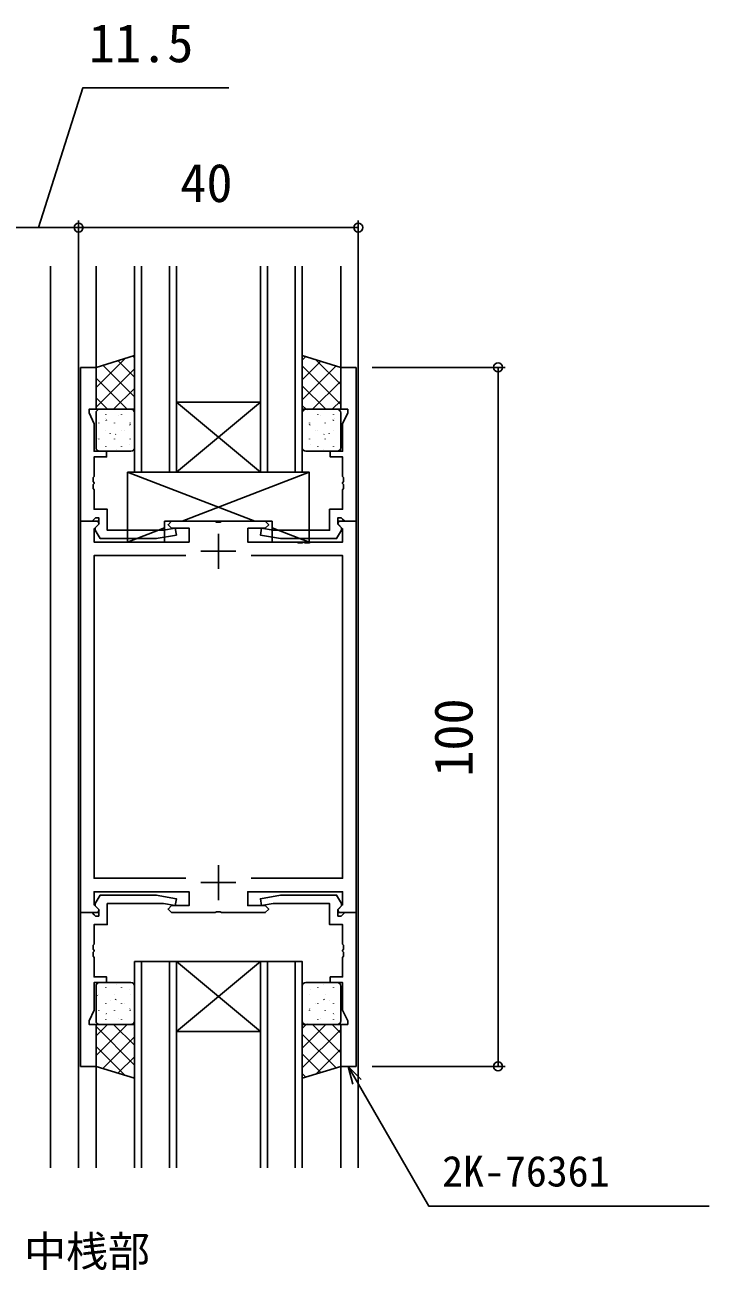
# Model space of a CAD drawing. Units: millimetres, scale not verified. Extents: x -437 to 438, y -681 to 679.
# Drawn here: x -7.9 to 90, y 116.5 to 294.6 of the extents above; entities that cross this region are included whole.
import ezdxf
from ezdxf.enums import TextEntityAlignment as Align

# ---------------------------------------------------------------- set-up
doc = ezdxf.new("R2010")
doc.units = ezdxf.units.MM
doc.header["$LTSCALE"] = 4
for name, color, linetype in [('0-1_USER1', 3, 'Continuous'), ('0-2_YKK_11', 7, 'Continuous'), ('0-3_YKK_12', 2, 'Continuous'), ('0-4_YKK_13', 4, 'Continuous'), ('0-6_YKK_D', 6, 'Continuous')]:
    doc.layers.add(name, color=color, linetype=linetype)
doc.styles.add('ＭＳ ゴシック', font='')
doc.styles.get('ＭＳ ゴシック').set_extended_font_data('MS Gothic')

msp = doc.modelspace()

# ---------------------------------------------------------------- linework, layer by layer
at = {"layer": '0-2_YKK_11'}
for p, q in [((19.8, 221.815), (19.8, 216.815)), ((17.3, 219.315), (22.3, 219.315)), ((19.8, 174.415), (19.8, 169.415)), ((17.3, 171.915), (22.3, 171.915))]:
    msp.add_line(p, q, dxfattribs=at)
for points in [[(0.1, 245.615), (0.1, 223.615), (1.73, 223.615), (2.03, 223.915), (2.23, 224.115), (2.7, 224.115), (2.7, 223.165), (2.2, 222.665), (2.2, 222.327), (2.9, 221.115), (10.908, 221.115), (13.787, 221.622), (13.613, 222.607), (11.955, 222.315), (3.9, 222.315), (3.9, 225.315), (2.03, 225.315), (2.03, 228.106), (1.91, 228.29), (1.91, 228.84), (2.03, 229.023), (2.03, 229.106), (1.91, 229.29), (1.91, 229.84), (2.03, 230.023), (2.03, 232.815), (3.8, 232.815), (3.8, 233.615), (2.03, 233.615), (2.03, 237.549), (1.3, 239.115), (1.3, 239.615), (2.3, 239.615), (2.3, 245.615)], [(39.5, 245.615), (39.5, 223.615), (37.87, 223.615), (37.57, 223.915), (37.37, 224.115), (36.9, 224.115), (36.9, 223.165), (37.4, 222.665), (37.4, 222.327), (36.7, 221.115), (28.692, 221.115), (25.813, 221.622), (25.987, 222.607), (27.645, 222.315), (35.7, 222.315), (35.7, 225.315), (37.57, 225.315), (37.57, 228.106), (37.69, 228.29), (37.69, 228.84), (37.57, 229.023), (37.57, 229.106), (37.69, 229.29), (37.69, 229.84), (37.57, 230.023), (37.57, 232.815), (35.8, 232.815), (35.8, 233.615), (37.57, 233.615), (37.57, 237.549), (38.3, 239.115), (38.3, 239.615), (37.3, 239.615), (37.3, 245.615)], [(0.1, 145.615), (0.1, 167.615), (1.73, 167.615), (2.03, 167.315), (2.23, 167.115), (2.7, 167.115), (2.7, 168.065), (2.2, 168.565), (2.2, 168.902), (2.9, 170.115), (10.908, 170.115), (13.787, 169.607), (13.613, 168.622), (11.955, 168.915), (3.9, 168.915), (3.9, 165.915), (2.03, 165.915), (2.03, 163.123), (1.91, 162.94), (1.91, 162.39), (2.03, 162.206), (2.03, 162.123), (1.91, 161.94), (1.91, 161.39), (2.03, 161.206), (2.03, 158.415), (3.8, 158.415), (3.8, 157.615), (2.03, 157.615), (2.03, 153.68), (1.3, 152.115), (1.3, 151.615), (2.3, 151.615), (2.3, 145.615)], [(39.5, 145.615), (39.5, 167.615), (37.87, 167.615), (37.57, 167.315), (37.37, 167.115), (36.9, 167.115), (36.9, 168.065), (37.4, 168.565), (37.4, 168.902), (36.7, 170.115), (28.692, 170.115), (25.813, 169.607), (25.987, 168.622), (27.645, 168.915), (35.7, 168.915), (35.7, 165.915), (37.57, 165.915), (37.57, 163.123), (37.69, 162.94), (37.69, 162.39), (37.57, 162.206), (37.57, 162.123), (37.69, 161.94), (37.69, 161.39), (37.57, 161.206), (37.57, 158.415), (35.8, 158.415), (35.8, 157.615), (37.57, 157.615), (37.57, 153.68), (38.3, 152.115), (38.3, 151.615), (37.3, 151.615), (37.3, 145.615)]]:
    msp.add_lwpolyline(points, close=True, dxfattribs=at)
for points in [[(0.1, 223.615), (0.1, 167.615), (2.576, 167.615), (2.736, 168.003), (2.03, 168.709), (2.03, 170.615), (15.6, 170.615), (15.6, 168.615), (13.1, 168.615), (12.6, 168.115), (13.1, 167.615), (19.342, 167.615), (19.525, 167.735), (20.075, 167.735), (20.258, 167.615), (26.5, 167.615), (27, 168.115), (26.5, 168.615), (24, 168.615), (24, 170.615), (37.57, 170.615), (37.57, 168.709), (36.864, 168.003), (37.024, 167.615), (39.5, 167.615), (39.5, 223.615), (37.024, 223.615), (36.864, 223.227), (37.57, 222.52), (37.57, 220.615), (32.958, 220.615), (32.775, 220.495), (32.225, 220.495), (32.042, 220.615), (31.958, 220.615), (31.775, 220.495), (31.225, 220.495), (31.042, 220.615), (24, 220.615), (24, 222.615)], [(24, 222.615), (26.5, 222.615), (27, 223.115), (26.5, 223.615), (20.258, 223.615), (20.075, 223.495), (19.525, 223.495), (19.342, 223.615), (13.1, 223.615), (12.6, 223.115), (13.1, 222.615), (15.6, 222.615), (15.6, 220.615), (2.03, 220.615), (2.03, 222.52), (2.736, 223.227), (2.576, 223.615), (0.1, 223.615)], [(15.126, 172.545), (2.03, 172.545), (2.03, 218.685), (15.126, 218.685)], [(24.474, 218.685), (37.57, 218.685), (37.57, 172.545), (24.474, 172.545)]]:
    msp.add_lwpolyline(points, dxfattribs=at)
at = {"layer": '0-3_YKK_12'}
for p, q in [((-4.2, 260.115), (-4.2, 131.115)), ((-0.2, 260.115), (-0.2, 131.115)), ((2.3, 245.615), (2.3, 260.115)), ((7.8, 230.615), (7.8, 260.115)), ((8.8, 260.115), (8.8, 230.615)), ((12.8, 230.615), (12.8, 260.115)), ((25.8, 230.615), (25.8, 260.115)), ((26.8, 260.115), (26.8, 230.615)), ((30.8, 230.615), (30.8, 260.115)), ((37.3, 245.615), (37.3, 260.115)), ((39.8, 131.115), (39.8, 260.115)), ((13.8, 240.615), (25.8, 240.615)), ((13.8, 230.615), (25.8, 240.615)), ((25.8, 230.615), (13.8, 240.615)), ((13.8, 230.615), (25.8, 230.615)), ((31.8, 230.615), (25.8, 230.615)), ((7.8, 160.615), (7.8, 131.115)), ((8.8, 131.115), (8.8, 160.615)), ((12.8, 160.615), (12.8, 131.115)), ((13.8, 160.615), (25.8, 160.615)), ((13.8, 160.615), (25.8, 150.615)), ((25.8, 160.615), (13.8, 150.615)), ((25.8, 160.615), (25.8, 131.115)), ((26.8, 131.115), (26.8, 160.615)), ((30.8, 160.615), (30.8, 131.115)), ((13.8, 150.615), (25.8, 150.615)), ((2.3, 131.115), (2.3, 145.615)), ((37.3, 131.115), (37.3, 145.615))]:
    msp.add_line(p, q, dxfattribs=at)
for points in [[(13.8, 260.115), (13.8, 230.615), (7.8, 230.615)], [(31.8, 260.115), (31.8, 230.615), (25.8, 230.615)], [(13.8, 131.115), (13.8, 160.615), (7.8, 160.615)], [(31.8, 131.115), (31.8, 160.615), (25.8, 160.615)]]:
    msp.add_lwpolyline(points, dxfattribs=at)
at = {"layer": '0-4_YKK_13'}
for p, q in [((2.3, 242.751), (6.445, 246.896)), ((3.276, 245.916), (7.8, 241.392)), ((5.436, 246.584), (7.8, 244.22)), ((7.597, 247.252), (7.8, 247.049)), ((32.309, 247.157), (31.8, 246.649)), ((34.469, 246.49), (31.8, 243.82)), ((37.3, 240.323), (31.8, 245.823)), ((36.63, 245.822), (31.8, 240.992)), ((37.3, 243.151), (33.734, 246.717)), ((2.3, 245.58), (2.351, 245.63)), ((2.3, 239.923), (7.8, 245.423)), ((2.3, 244.063), (6.749, 239.615)), ((4.82, 239.615), (7.8, 242.594)), ((35.18, 239.615), (31.8, 242.994)), ((37.3, 243.663), (33.251, 239.615)), ((2.3, 241.235), (3.92, 239.615)), ((37.3, 240.835), (36.08, 239.615)), ((2.3, 239.115), (2.3, 234.115)), ((7.3, 239.615), (2.8, 239.615)), ((3.717, 238.882), (3.717, 238.845)), ((5.568, 238.724), (5.571, 238.717)), ((5.959, 238.882), (5.959, 238.845)), ((7.44, 239.456), (7.442, 239.449)), ((7.649, 239.615), (7.8, 239.766)), ((7.8, 234.115), (7.8, 239.115)), ((32.351, 239.615), (31.8, 240.166)), ((31.8, 234.115), (31.8, 239.115)), ((32.3, 239.615), (36.8, 239.615)), ((32.56, 239.456), (32.558, 239.449)), ((34.041, 238.882), (34.041, 238.845)), ((34.432, 238.724), (34.429, 238.717)), ((36.283, 238.882), (36.283, 238.845)), ((37.3, 239.115), (37.3, 234.115)), ((2.686, 237.671), (2.686, 237.633)), ((3.609, 238.24), (3.612, 238.233)), ((3.753, 238.093), (3.795, 238.031)), ((4.928, 237.671), (4.928, 237.633)), ((7.131, 237.43), (7.172, 237.367)), ((7.171, 237.671), (7.171, 237.633)), ((32.869, 237.43), (32.828, 237.367)), ((32.829, 237.671), (32.829, 237.633)), ((35.072, 237.671), (35.072, 237.633)), ((36.247, 238.093), (36.205, 238.031)), ((36.391, 238.24), (36.388, 238.233)), ((2.466, 235.451), (2.469, 235.443)), ((2.686, 235.391), (2.686, 235.353)), ((3.717, 236.602), (3.717, 236.565)), ((4.338, 236.182), (4.34, 236.175)), ((4.928, 235.391), (4.928, 235.353)), ((5.088, 236.076), (5.13, 236.014)), ((5.959, 236.602), (5.959, 236.565)), ((6.309, 236.632), (6.312, 236.625)), ((7.171, 235.391), (7.171, 235.353)), ((32.829, 235.391), (32.829, 235.353)), ((33.691, 236.632), (33.688, 236.625)), ((34.041, 236.602), (34.041, 236.565)), ((34.912, 236.076), (34.87, 236.014)), ((35.072, 235.391), (35.072, 235.353)), ((35.662, 236.182), (35.66, 236.175)), ((36.283, 236.602), (36.283, 236.565)), ((2.8, 233.615), (7.3, 233.615)), ((3.717, 234.322), (3.717, 234.285)), ((5.166, 233.842), (5.169, 233.835)), ((5.959, 234.322), (5.959, 234.285)), ((7.038, 234.574), (7.04, 234.567)), ((36.8, 233.615), (32.3, 233.615)), ((32.962, 234.574), (32.96, 234.567)), ((34.041, 234.322), (34.041, 234.285)), ((34.834, 233.842), (34.831, 233.835)), ((36.283, 234.322), (36.283, 234.285)), ((6.8, 230.614), (6.8, 220.615)), ((25, 223.615), (6.8, 230.614)), ((14.6, 223.615), (32.8, 230.614)), ((12.1, 223.615), (12.1, 220.615)), ((27.5, 223.615), (12.1, 223.615)), ((27.5, 223.615), (27.5, 220.615)), ((6.8, 220.615), (12.1, 222.653)), ((32.8, 220.615), (27.5, 222.653)), ((6.8, 220.615), (12.1, 220.615)), ((27.5, 220.615), (32.8, 220.615)), ((2.3, 152.115), (2.3, 157.115)), ((2.8, 157.615), (7.3, 157.615)), ((3.717, 156.907), (3.717, 156.945)), ((5.166, 157.387), (5.169, 157.394)), ((5.959, 156.907), (5.959, 156.945)), ((7.8, 157.115), (7.8, 152.115)), ((31.8, 157.115), (31.8, 152.115)), ((36.8, 157.615), (32.3, 157.615)), ((34.041, 156.907), (34.041, 156.945)), ((34.834, 157.387), (34.831, 157.394)), ((36.283, 156.907), (36.283, 156.945)), ((37.3, 152.115), (37.3, 157.115)), ((2.466, 155.779), (2.469, 155.786)), ((2.686, 155.839), (2.686, 155.876)), ((4.338, 155.047), (4.34, 155.054)), ((4.928, 155.839), (4.928, 155.876)), ((5.088, 155.153), (5.13, 155.216)), ((7.038, 156.655), (7.04, 156.662)), ((7.171, 155.839), (7.171, 155.876)), ((32.829, 155.839), (32.829, 155.876)), ((32.962, 156.655), (32.96, 156.662)), ((34.912, 155.153), (34.87, 155.216)), ((35.072, 155.839), (35.072, 155.876)), ((35.662, 155.047), (35.66, 155.054)), ((2.686, 153.559), (2.686, 153.596)), ((3.717, 154.627), (3.717, 154.665)), ((3.753, 153.136), (3.795, 153.199)), ((4.928, 153.559), (4.928, 153.596)), ((5.959, 154.627), (5.959, 154.665)), ((6.309, 154.598), (6.312, 154.605)), ((7.131, 153.799), (7.172, 153.862)), ((7.171, 153.559), (7.171, 153.596)), ((32.869, 153.799), (32.828, 153.862)), ((32.829, 153.559), (32.829, 153.596)), ((33.691, 154.598), (33.688, 154.605)), ((34.041, 154.627), (34.041, 154.665)), ((35.072, 153.559), (35.072, 153.596)), ((36.247, 153.136), (36.205, 153.199)), ((36.283, 154.627), (36.283, 154.665)), ((2.3, 149.994), (3.92, 151.615)), ((2.3, 147.166), (6.749, 151.615)), ((7.3, 151.615), (2.8, 151.615)), ((3.609, 152.99), (3.612, 152.997)), ((3.717, 152.347), (3.717, 152.385)), ((4.82, 151.615), (7.8, 148.635)), ((5.568, 152.505), (5.571, 152.512)), ((5.959, 152.347), (5.959, 152.385)), ((7.44, 151.773), (7.442, 151.78)), ((7.649, 151.615), (7.8, 151.463)), ((35.18, 151.615), (31.8, 148.235)), ((32.351, 151.615), (31.8, 151.063)), ((32.3, 151.615), (36.8, 151.615)), ((32.56, 151.773), (32.558, 151.78)), ((37.3, 147.566), (33.251, 151.615)), ((34.041, 152.347), (34.041, 152.385)), ((34.432, 152.505), (34.429, 152.512)), ((37.3, 150.394), (36.08, 151.615)), ((36.283, 152.347), (36.283, 152.385)), ((36.391, 152.99), (36.388, 152.997)), ((2.3, 151.307), (7.8, 145.807)), ((3.276, 145.313), (7.8, 149.838)), ((37.3, 150.907), (31.8, 145.407)), ((36.63, 145.408), (31.8, 150.238)), ((2.3, 148.478), (6.445, 144.334)), ((37.3, 148.078), (33.734, 144.513)), ((5.436, 144.645), (7.8, 147.009)), ((34.469, 144.74), (31.8, 147.409)), ((2.3, 145.65), (2.351, 145.599)), ((32.309, 144.072), (31.8, 144.581)), ((7.597, 143.977), (7.8, 144.181))]:
    msp.add_line(p, q, dxfattribs=at)
for points in [[(2.3, 245.615), (2.3, 239.615), (7.8, 239.615), (7.8, 247.315)], [(37.3, 245.615), (37.3, 239.615), (31.8, 239.615), (31.8, 247.315)], [(2.3, 145.615), (2.3, 151.615), (7.8, 151.615), (7.8, 143.915)], [(37.3, 145.615), (37.3, 151.615), (31.8, 151.615), (31.8, 143.915)]]:
    msp.add_lwpolyline(points, close=True, dxfattribs=at)
msp.add_lwpolyline([(6.8, 230.614), (32.8, 230.614), (32.8, 220.615)], dxfattribs=at)
for centre, start, end in [((2.8, 239.115), 90, 180), ((7.3, 239.115), 0, 90), ((32.3, 239.115), 90, 180), ((36.8, 239.115), 0, 90), ((2.8, 234.115), 180, 270), ((7.3, 234.115), 270, 0), ((32.3, 234.115), 180, 270), ((36.8, 234.115), 270, 0), ((2.8, 157.115), 90, 180), ((7.3, 157.115), 0, 90), ((32.3, 157.115), 90, 180), ((36.8, 157.115), 0, 90), ((2.8, 152.115), 180, 270), ((7.3, 152.115), 270, 0), ((32.3, 152.115), 180, 270), ((36.8, 152.115), 270, 0)]:
    msp.add_arc(centre, 0.5, start, end, dxfattribs=at)
at = {"layer": '0-6_YKK_D'}
for p, q in [((-11.7, 265.615), (-0.2, 265.615)), ((-0.2, 248.615), (-0.2, 266.615)), ((-0.2, 248.615), (-0.2, 266.615)), ((-0.2, 265.615), (39.8, 265.615)), ((39.8, 248.615), (39.8, 266.615)), ((41.8, 245.615), (60.8, 245.615)), ((59.8, 245.615), (59.8, 145.615)), ((41.8, 145.615), (60.8, 145.615))]:
    msp.add_line(p, q, dxfattribs=at)
for points in [[(-5.95, 265.615), (0.414, 285.615), (21.289, 285.615)], [(39.033, 143.065), (38.35, 145.615), (40.217, 143.748)], [(38.35, 145.615), (39.625, 143.406), (49.897, 125.615), (89.976, 125.615)]]:
    msp.add_lwpolyline(points, dxfattribs=at)
for centre in [(-0.2, 265.615), (-0.2, 265.615), (39.8, 265.615), (59.8, 245.615), (59.8, 145.615)]:
    msp.add_circle(centre, 0.637, dxfattribs=at)

# ---------------------------------------------------------------- texts
at = {"layer": '0-1_USER1', "style": 'ＭＳ ゴシック'}
msp.add_text('中骨・中桟部', height=4.399, dxfattribs=at).set_placement((-25.99, 115.647), align=Align.BOTTOM_LEFT)
at = {"layer": '0-6_YKK_D', "style": 'ＭＳ ゴシック'}
for s, height, p in [('11.5', 5.499, (1.263, 287.615)), ('40', 5.499, (14.345, 267.615)), ('2K-76361', 4.399, (51.801, 127.115))]:
    msp.add_text(s, height=height, dxfattribs=at).set_placement(p, align=Align.BOTTOM_LEFT)
msp.add_text('100', height=5.499, rotation=90, dxfattribs=at).set_placement((57.8, 187.049), align=Align.BOTTOM_LEFT)

doc.saveas('drawing.dxf')
